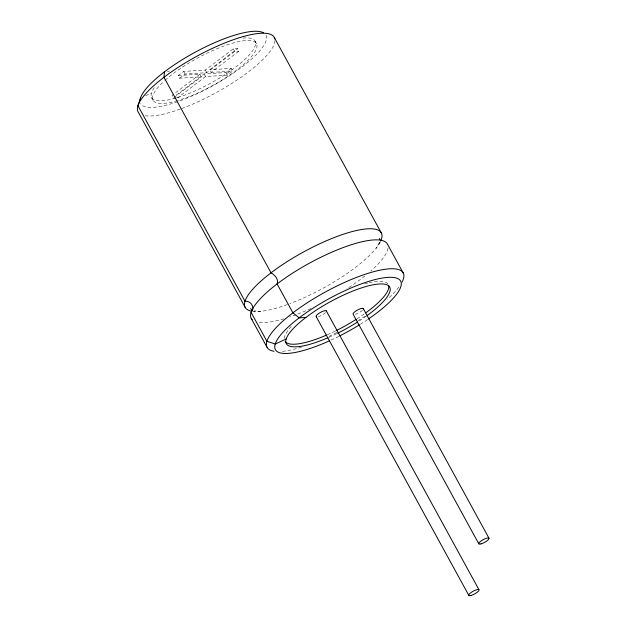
<?xml version="1.0" encoding="UTF-8"?>
<svg xmlns="http://www.w3.org/2000/svg" width="627" height="627" viewBox="0 0 627 627"><rect width="100%" height="100%" fill="white"/><g stroke="black" fill="none" stroke-linecap="round" stroke-linejoin="round"><path stroke-width="0.47" stroke-dasharray="3.13 2.35" d="M379.743 242.704L379.696 243.997L379.656 242.1M379.304 242.571L376.184 248.167L376.937 247.156M178.225 75.569L199.919 74.19L201.361 76.815L179.659 78.195L178.225 75.569L183.648 71.439L205.35 70.059L233.252 48.82L237.476 48.553L238.911 51.171L211.009 72.411L209.575 69.785L237.476 48.553M179.659 78.195L185.09 74.064L206.785 72.685L234.686 51.445L238.911 51.171M199.919 74.19L172.025 95.429L173.099 97.397M231.269 68.406L225.845 72.536L204.143 73.923L176.242 95.155L177.676 97.781L205.578 76.541L227.28 75.162L232.703 71.031L231.269 68.406L209.575 69.785M174.235 97.459L201.361 76.815M145.574 95.696L151.452 93.015M258.951 311.462L260.221 311.376L253.974 310.89M167.37 71.65L169.298 71.533M211.009 72.411L232.703 71.031M173.46 98.055L177.676 97.781M253.919 311.29L255.04 311.948M255.079 41.147L256.514 43.772M233.252 48.82L234.686 51.445M225.845 72.536L227.28 75.162M205.35 70.059L206.785 72.685M204.143 73.923L205.578 76.541M183.648 71.439L185.09 74.064M151.538 97.585L152.98 100.21M243.002 38.09A58.962 15.659 -28.7 0 1 243.158 60.937A58.962 15.659 -28.7 0 1 176.218 97.969A58.962 15.659 -28.7 0 1 154.9 86.839M165.05 80.28A58.962 15.659 -28.7 0 1 236.285 42.189A58.962 15.659 -28.7 0 1 248.245 60.106A58.962 15.659 -28.7 0 1 178.452 100.359M177.543 100.626A58.962 15.659 -28.7 0 1 164.376 80.891M265.981 35.206A71.376 18.951 -28.7 0 1 211.973 86.228A71.376 18.951 -28.7 0 1 140.644 103.526M274.947 40.63A77.583 20.605 -28.7 0 1 181.109 108.753M180.278 109.051A77.583 20.605 -28.7 0 1 145.111 115.729M380.205 242.046A77.583 20.605 -28.7 0 1 289.839 303.656M287.331 304.581A77.583 20.605 -28.7 0 1 253.01 311.376M387.995 248.182A77.583 20.605 -28.7 0 1 370.8 271.005M364.781 276.037A77.583 20.605 -28.7 0 1 346.864 288.82M310.78 308.57A77.583 20.605 -28.7 0 1 296.767 314.448M295.92 314.77A77.583 20.605 -28.7 0 1 289.556 317.035M283.945 318.814A77.583 20.605 -28.7 0 1 258.246 322.372M366.38 316.079A58.962 15.659 -28.7 0 1 358.315 321.541M336.621 333.736A58.962 15.659 -28.7 0 1 328.83 337.35M364.169 314.009A58.962 15.659 -28.7 0 1 356.881 318.916M335.186 331.111A58.962 15.659 -28.7 0 1 327.396 334.724M284.313 338.455A58.962 15.659 -28.7 0 1 292.762 324.958M364.671 283.866A58.962 15.659 -28.7 0 1 368.112 282.957M369.084 282.73A58.962 15.659 -28.7 0 1 387.894 283.859M398.827 287.15A77.583 20.605 -28.7 0 1 387.306 299.275M365.118 316.11A77.583 20.605 -28.7 0 1 357.876 320.734M336.871 332.506A77.583 20.605 -28.7 0 1 329.136 336.284M301.603 347.139A77.583 20.605 -28.7 0 1 280.849 351.457M367.571 319.558A71.376 18.951 -28.7 0 1 360.18 324.363M338.854 336.346A71.376 18.951 -28.7 0 1 331.009 340.124M325.546 312.567A5.815 1.544 -28.7 0 1 318.398 316.619M362.484 310.208A5.815 1.544 -28.7 0 1 355.337 314.26"/><path stroke-width="0.94" d="M164.47 71.839L163.968 77.301L271.021 272.831C274.744 274.798 279.078 279.517 277.103 283.945L292.919 312.826L299.165 317.858L305.921 317.434M140.534 97.992L137.948 105.736L245 301.266C250.871 300.49 255.534 307.896 251.082 312.371L266.898 341.26L275.229 344.019L286.147 339.035M250.534 308.649L251.505 309.542M274.297 37.487L381.349 233.017M403.247 273.011L387.431 244.122A77.583 20.605 -28.7 0 0 307.363 264.32A77.583 20.605 -28.7 0 0 252.093 319.645M363.245 308.523L488.958 538.146M478.848 543.875L353.134 314.252A5.815 1.544 -28.7 0 1 357.829 309.832A5.815 1.544 -28.7 0 1 363.339 308.931M326.306 310.882L478.957 589.701M316.196 316.611L468.847 595.438M245.118 307.269L138.065 111.739A77.583 20.605 -28.7 0 1 199.308 54.91A77.583 20.605 -28.7 0 1 274.814 38.952M251.2 318.383L267.016 347.264M379.586 238.307L379.813 239.6M140.087 100.069A71.376 18.951 -28.7 0 1 194.644 52.503A71.376 18.951 -28.7 0 1 263.52 32.792M251.356 311.117A77.583 20.605 -28.7 0 1 304.706 251.325A77.583 20.605 -28.7 0 1 380.589 241.254M327.929 337.741A58.962 15.659 -28.7 0 1 291.077 331.001A58.962 15.659 -28.7 0 1 372.367 284.956A58.962 15.659 -28.7 0 1 367.14 315.53M357.531 322.043A58.962 15.659 -28.7 0 1 337.483 333.313M388.638 285.309A58.962 15.659 -28.7 0 1 365.706 312.904M356.097 319.417A58.962 15.659 -28.7 0 1 336.048 330.688M326.495 335.116A58.962 15.659 -28.7 0 1 285.238 341.668M329.253 340.923A71.376 18.951 -28.7 0 1 281.014 334.505A71.376 18.951 -28.7 0 1 381.569 278.169A71.376 18.951 -28.7 0 1 368.378 319.01M359.365 324.872A71.376 18.951 -28.7 0 1 339.732 335.9M274.054 351.253A77.583 20.605 -28.7 0 1 326.612 291.32A77.583 20.605 -28.7 0 1 402.103 282.04M316.635 316.823A5.815 1.544 -28.7 0 1 320.225 312.544A5.815 1.544 -28.7 0 1 326.401 311.29M481.05 543.883A5.815 1.544 -28.7 0 0 489.052 538.554A5.815 1.544 -28.7 0 0 481.599 540.599A5.815 1.544 -28.7 0 0 481.05 543.883M471.057 595.446A5.815 1.544 -28.7 0 0 479.052 590.109A5.815 1.544 -28.7 0 0 471.606 592.154A5.815 1.544 -28.7 0 0 471.057 595.446"/></g></svg>
